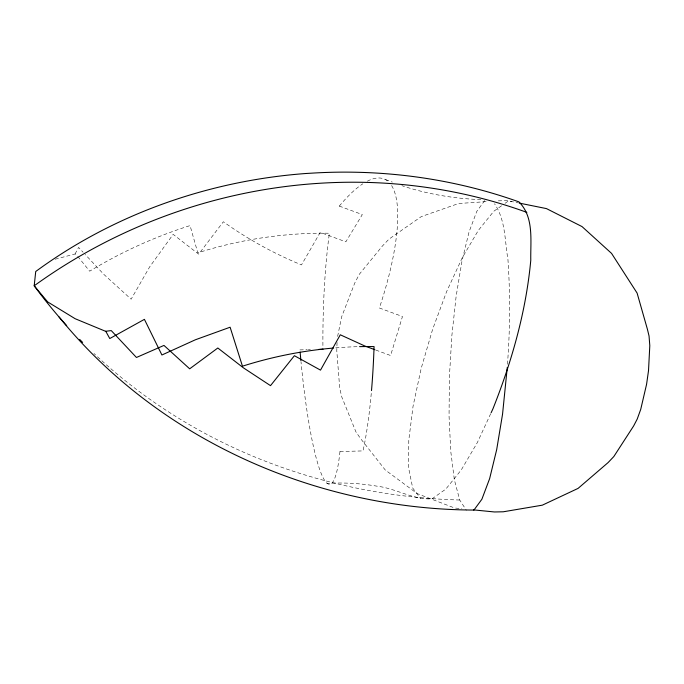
<?xml version="1.0" encoding="UTF-8"?>
<svg xmlns="http://www.w3.org/2000/svg" width="684" height="684" viewBox="0 0 684 684"><rect width="100%" height="100%" fill="white"/><g stroke="black" fill="none" stroke-linecap="round" stroke-linejoin="round"><path stroke-width="0.51" stroke-dasharray="3.42 2.56" d="M507.46 364.264C510.102 329.38 510.307 294.334 507.938 259.433C504.724 240.871 505.63 219.812 494.506 203.746M337.05 342.487L336.784 350.755L339.743 388.444L341.82 397.053L355.911 431.843L360.536 438.529L385.237 469.968L417.308 493.66L454.552 507.99M337.614 336.442L341.615 316.889L354.765 283.005L359.314 274.275L382.382 246.052L388.939 239.152L421.344 216.572L458.648 203.499L486.828 201.609M490.693 413.683L477.355 442.548L461.272 469.925L445.771 489.146L431.912 498.901C412.657 499.739 395.634 488.291 376.696 486.127C360.229 483.306 343.488 482.425 326.807 483.4M75.06 253.995L78.592 247.428L83.089 252.234M484.717 200.574L476.791 211.373L469.036 231.987L461.982 261.006L456.117 296.454L451.833 335.912L449.414 376.687L449.046 416.009L450.739 451.192L454.373 479.843L459.716 500.013L466.394 510.315M501.586 205.764L493.788 211.253L478.287 230.474L462.213 257.851L446.652 291.529L432.664 329.201L421.207 368.3L413.059 406.168L408.784 440.222L408.656 468.147L412.7 488.025L420.634 498.516M505.049 203.328L507.648 201.506L511.752 201.643M55.122 259.219L75.283 253.935L77.07 255.568M299.917 349.909L307.244 349.712M308.296 349.678L310.382 349.627M339.982 451.534L363.007 450.91A156.132 25.624 -89.2 0 0 371.412 391.675M498.311 200.839L507.237 200.668L518.583 202.96M480.878 199.591C454.715 198.728 428.714 194.324 403.774 186.33L401.867 185.62M455.604 508.092L461.897 508.716M385.631 179.627L392.317 182.098M339.264 206.072L362.323 214.579L345.83 241.828L320.232 232.38L301.499 264.913A420.164 384.724 -21.6 0 1 223.36 221.761L198.668 254.149L173.155 234.373L149.634 266.931L131.123 299.199L103.763 274.301L85.226 254.516M375.815 350.063L390.598 355.518L402.457 316.512L379.381 307.997A157.217 45.854 -67.6 0 0 391.299 185.116M77.737 256.389L89.672 271.197A425.38 389.572 -21.5 0 1 190.058 225.592L197.787 252.841A387.623 354.987 -21.5 0 1 329.389 233.227A156.14 25.624 -89.2 0 0 322.942 349.285M459.716 500.013A576.869 528.219 -21.6 0 1 93.965 353.474M367.291 181.192A157.217 45.854 -67.6 0 1 388.649 181.918M339.255 206.132A157.217 45.854 -67.6 0 1 362.845 183.791M335.682 347.857A387.64 355.005 -21.5 0 1 359.553 346.643M339.974 451.483A157.209 20.717 86.1 0 1 301.011 361.827"/><path stroke-width="1.03" d="M507.271 367.402L502.552 414.171L496.687 449.619L489.633 478.638L481.878 499.252L473.952 510.059C316.615 509.4 158.816 439.949 59.021 316.948M491.138 412.726L492.916 408.878C511.88 361.229 526.082 311.382 530.784 260.176C530.399 240.631 534.187 217.067 518.934 201.883C452.569 178.165 381.492 168.777 311.211 173.189L305.825 173.505C209.124 180.644 114.023 213.981 35.73 271.497L34.2 285.784A576.869 528.219 -21.6 0 0 66.681 325.61M105.558 331.295L111.261 330.594L136.449 357.476L163.972 345.42L189.682 368.813L217.82 348.002L243.35 367.795L270.513 385.648L294.394 355.706L320.505 370.129L340.29 334.784L364.974 346.061L374.832 349.695M318.761 349.396L322.942 349.285M473.448 509.871L494.438 511.965L503.244 511.794L542.335 505.168L578.083 488.393L608.059 462.615L613.83 456.544L633.623 425.978L637.206 419.095L640.72 409.391L646.577 384.305L648.518 370.634L649.8 345.642L649.048 336.015L647.406 329.226L637.112 293.103L611.564 253.396L582.024 226.584L546.439 208.594L519.618 203.174M526.868 212.373A503.672 461.272 -21.5 0 0 34.2 285.784L47.658 301.901L75.18 318.735L105.84 331.407L109.773 338.546L144.418 319.351L161.911 354.996L195.453 339.751L230.115 327.217L242.461 366.188A387.64 355.005 -21.5 0 1 333.604 348.036M82.636 342.419A576.869 528.219 -21.6 0 1 79.677 339.418M359.553 346.643A387.64 355.005 -21.5 0 1 374.071 346.583A156.132 25.624 -89.2 0 1 371.506 390.573M300.909 360.742A157.209 20.717 86.1 0 1 300.114 352.063"/></g></svg>
